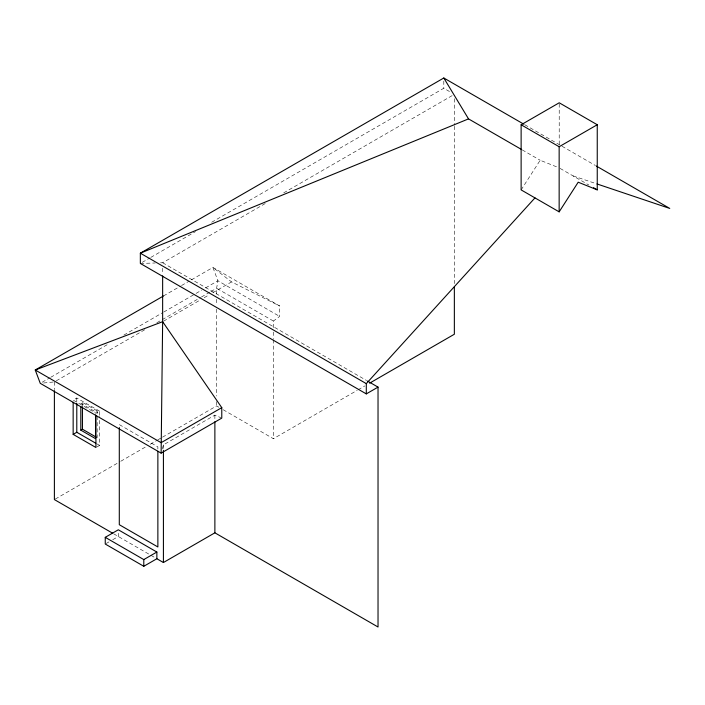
<?xml version="1.0" encoding="UTF-8"?>
<svg xmlns="http://www.w3.org/2000/svg" width="705" height="705" viewBox="0 0 705 705"><rect width="100%" height="100%" fill="white"/><g stroke="black" fill="none" stroke-linecap="round" stroke-linejoin="round"><path stroke-width="0.53" stroke-dasharray="3.52 2.64" d="M162.273 448.988L163.419 444.855L214.875 415.139L220.788 417.677M521.127 189.901L540.171 160.255L558.21 167.499M273.39 327.64L273.39 321.039L279.647 316.413L279.647 305.961L212.901 267.433L190.103 280.599M142.251 262.348L149.865 257.951M150.817 257.404L195.523 231.593M211.694 222.251L443.806 88.248L449.957 91.8M160.52 262.833L162.643 262.762L265.6 203.322M283.71 192.862L454.355 94.347M163.507 295.95L180.603 286.08M181.555 285.534L189.151 281.145M42.159 382.242L49.764 377.854M50.716 377.307L107.715 344.392M123.868 335.069L162.82 312.579M163.763 312.033L195.118 293.932M196.069 293.386L201.771 290.09M205.569 287.896L217.916 280.766L279.647 316.413M56.294 380.815L145.459 329.332M156.845 322.758L200.484 297.563M201.427 297.017L209.967 292.09M210.918 291.544L216.611 288.257L217.916 280.766L212.901 267.433L231.548 281.912L279.647 305.961M163.586 321.154L200.396 299.898M204.168 297.721L208.891 294.99M212.663 292.813L231.548 281.912M99.555 411.138L76.792 397.999L73.153 400.096L95.924 413.236L99.555 411.138L99.555 415.421M97.158 410.892L82.441 402.396L80.811 403.33L95.528 411.835L97.158 410.892L97.158 437.699M96.832 446.988L99.555 445.41L99.555 416.496M55.342 499.034L119.85 461.793M120.802 461.246L146.411 446.459M150.209 444.273L156.845 440.431M157.797 439.885L161.586 437.699M162.538 437.153L216.611 405.93L219.449 407.569M223.229 409.755L273.39 438.713L357.206 390.323M358.158 389.777L364.829 385.926M106.191 543.493L108.984 541.881M112.721 539.722L118.317 536.496L118.317 530.75M43.525 383.009L53.307 382.022M140.348 263.45L155.206 262.991M573.068 175.897L595.937 183.6M524.837 124.776L561.065 145.688M562.017 146.243L595.39 165.508M560.14 168.442L588.878 185.027M522.264 149.909L540.171 160.255M273.39 321.039L216.611 288.257L216.611 294.857M162.643 262.762L366.6 380.515M96.708 443.771L99.555 445.41M113.62 533.782L156.862 558.739M559.215 103.873L559.215 145.115M454.355 98.744L454.355 125.155M454.355 126.257L454.355 283.613M443.806 81.066L443.806 88.248M273.39 332.037L273.39 338.638M273.39 339.739L273.39 438.713M216.611 299.255L216.611 304.754M216.611 309.151L216.611 396.034M216.611 401.533L216.611 405.93M214.875 415.139L214.875 420.638M163.419 444.855L163.419 449.252M162.643 268.217L162.643 273.681M157.867 449.059L157.867 446.864L119.295 424.595L119.295 427.891M82.441 402.396L82.441 406.688M76.792 397.999L76.792 402.282M54.391 381.907L54.391 389.609"/><path stroke-width="1.06" d="M559.153 211.852L578.197 182.207L597.25 189.865L597.25 124.741L559.215 102.789L521.127 124.776L521.127 189.901L559.153 211.852L559.153 146.737L597.25 124.741M156.862 558.739L156.862 552.041L118.317 529.79L105.256 537.333L105.256 544.04L143.794 566.282L156.862 558.739L163.419 562.528L214.875 532.813L378.03 627.009L378.03 387.124L366.3 393.892L366.3 383.635L534.972 197.893M523.885 124.221L443.806 77.991L140.348 253.183L140.348 263.45L366.3 393.892M163.507 295.95L35.25 370.002L40.264 383.335L161.128 453.121L221.775 418.109L221.775 407.657L162.643 321.692L162.643 275.858M73.153 402.238L73.153 434.368L76.792 432.271L95.765 443.216M80.811 406.547L80.811 430.138L82.441 429.204L96.233 437.17M221.775 407.657L161.128 442.678L35.25 370.002L162.643 321.692L161.128 453.121M369.587 383.176L454.355 334.232L454.355 286.917M105.256 537.333L143.794 559.585L156.862 552.041M521.321 149.363L468.525 118.889L140.348 253.183L366.3 383.635M596.976 183.943L669.75 208.433L596.342 166.054M521.127 124.776L559.153 146.737M593.522 187.715L597.25 189.865M367.552 381.07L378.03 387.124M80.811 430.138L95.528 438.642L95.528 415.051M73.153 434.368L95.924 447.508L95.924 415.377M112.677 533.236L54.391 499.581L54.391 390.711M443.806 77.991L468.525 118.889M214.875 421.74L214.875 532.813M163.419 450.354L163.419 562.528M157.867 451.262L157.867 546.965L119.295 524.705L119.295 427.891M143.794 559.585L143.794 566.282M82.441 406.688L82.441 429.204M76.792 403.348L76.792 432.271"/></g></svg>
